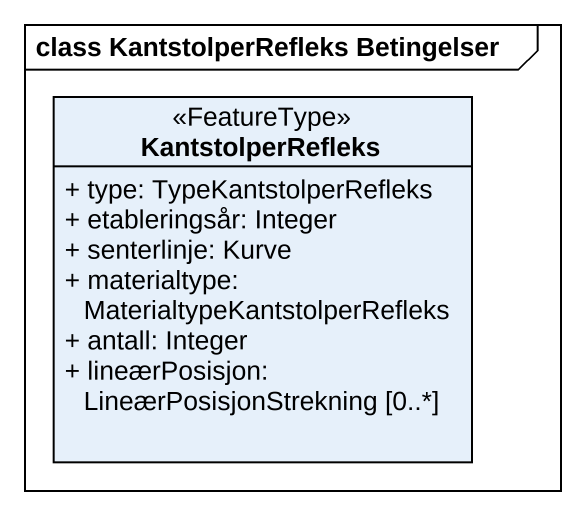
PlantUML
@startuml
mainframe class KantstolperRefleks Betingelser
hide circle
hide empty members
skinparam classAttributeIconSize 0
class KantstolperRefleks <<FeatureType>> {
  + type: TypeKantstolperRefleks
  + etableringsår: Integer
  + senterlinje: Kurve
  + materialtype: MaterialtypeKantstolperRefleks
  + antall: Integer
  + lineærPosisjon: LineærPosisjonStrekning [0..*]
}
@enduml
